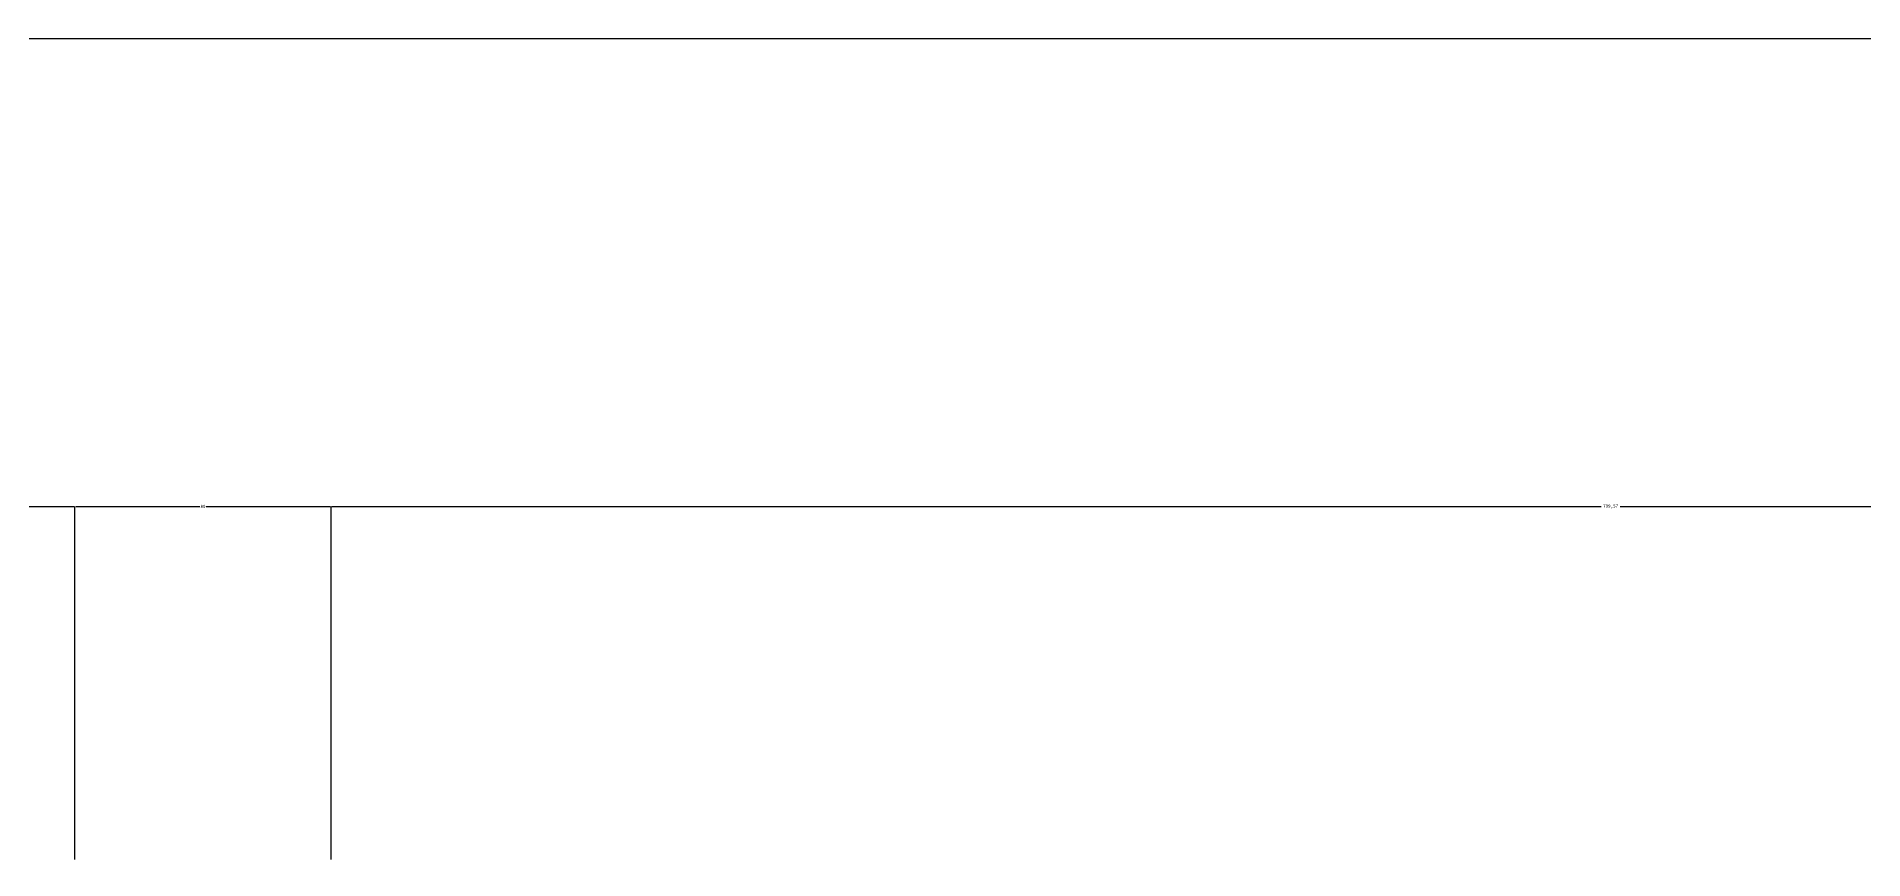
# Model space of a CAD drawing. Header units: metres. Extents: x 247 to 5330, y 146 to 7075.
# Drawn here: x 852 to 1423, y 6376 to 6633 of the extents above; entities that cross this region are included whole.
import ezdxf

# ---------------------------------------------------------------- set-up
doc = ezdxf.new("R2010")
doc.units = ezdxf.units.M
doc.layers.add('DIM', color=3, linetype='Continuous')
doc.dimstyles.get("Standard").update_dxf_attribs({"dimtxt": 2.5, "dimasz": 2.5, "dimexe": 1.25, "dimexo": 0.625, "dimtad": 1, "dimcen": 2.5, "dimazin": 3, "dimtfac": 1, "dimtmove": 0, "dimatfit": 3})

# ---------------------------------------------------------------- blocks, each defined once
blk = doc.blocks.new('*D55')
for p, q in [((944.21, 6376.36), (944.21, 6486.68)), ((944.46, 6486.68), (1340.995, 6486.68)), ((1346.995, 6486.68), (1743.53, 6486.68)), ((1743.78, 6376.36), (1743.78, 6486.68))]:
    blk.add_line(p, q)
at = {"layer": 'Defpoints'}
for p in [(944.21, 6486.68), (944.21, 6376.36), (1743.78, 6376.36)]:
    blk.add_point(p, dxfattribs=at)
at = {"layer": 'DIM', "insert": (1343.995, 6486.68), "char_height": 1, "attachment_point": 5}
blk.add_mtext('799,57', dxfattribs=at)
blk = doc.blocks.new('*D56')
for p, q in [((584.21, 6444.3), (584.21, 6632.81)), ((584.46, 6632.81), (1891.775, 6632.81)), ((1895.775, 6632.81), (3203.09, 6632.81)), ((3203.34, 6444.3), (3203.34, 6632.81))]:
    blk.add_line(p, q)
at = {"layer": 'Defpoints'}
for p in [(584.21, 6632.81), (584.21, 6444.3), (3203.34, 6444.3)]:
    blk.add_point(p, dxfattribs=at)
at = {"layer": 'DIM', "insert": (1893.775, 6632.81), "char_height": 1, "attachment_point": 5}
blk.add_mtext('2620', dxfattribs=at)
blk = doc.blocks.new('*D57')
for p, q in [((864.21, 6376.36), (864.21, 6486.68)), ((864.46, 6486.68), (903.21, 6486.68)), ((905.21, 6486.68), (943.96, 6486.68)), ((944.21, 6376.36), (944.21, 6486.68))]:
    blk.add_line(p, q)
at = {"layer": 'Defpoints'}
for p in [(864.21, 6486.68), (864.21, 6376.36), (944.21, 6376.36)]:
    blk.add_point(p, dxfattribs=at)
at = {"layer": 'DIM', "insert": (904.21, 6486.68), "char_height": 1, "attachment_point": 5}
blk.add_mtext('80', dxfattribs=at)
blk = doc.blocks.new('*D59')
for p, q in [((674.21, 6376.36), (674.21, 6486.68)), ((674.46, 6486.68), (767.71, 6486.68)), ((770.71, 6486.68), (863.96, 6486.68)), ((864.21, 6376.36), (864.21, 6486.68))]:
    blk.add_line(p, q)
at = {"layer": 'Defpoints'}
for p in [(674.21, 6486.68), (674.21, 6376.36), (864.21, 6376.36)]:
    blk.add_point(p, dxfattribs=at)
at = {"layer": 'DIM', "insert": (769.21, 6486.68), "char_height": 1, "attachment_point": 5}
blk.add_mtext('190', dxfattribs=at)

msp = doc.modelspace()

# ---------------------------------------------------------------- dimensions: what is measured, and where the dimension line sits
at = {"layer": 'DIM'}
dim = msp.add_linear_dim(base=(584.21, 6632.81), p1=(584.21, 6444.3), p2=(3203.34, 6444.3), text='2620', dimstyle='Standard', dxfattribs=at)
dim.commit()
dim.dimension.update_dxf_attribs({"geometry": '*D56', "text_midpoint": (1893.775, 6632.81)})
for base, p1, p2, picture, middle in [((674.21, 6486.68), (674.21, 6376.36), (864.21, 6376.36), '*D59', (769.21, 6486.68)), ((864.21, 6486.68), (864.21, 6376.36), (944.21, 6376.36), '*D57', (904.21, 6486.68)), ((944.21, 6486.68), (944.21, 6376.36), (1743.78, 6376.36), '*D55', (1343.995, 6486.68))]:
    dim = msp.add_linear_dim(base=base, p1=p1, p2=p2, dimstyle='Standard', dxfattribs=at)
    dim.commit()
    dim.dimension.update_dxf_attribs({"geometry": picture, "text_midpoint": middle})

doc.saveas('drawing.dxf')
